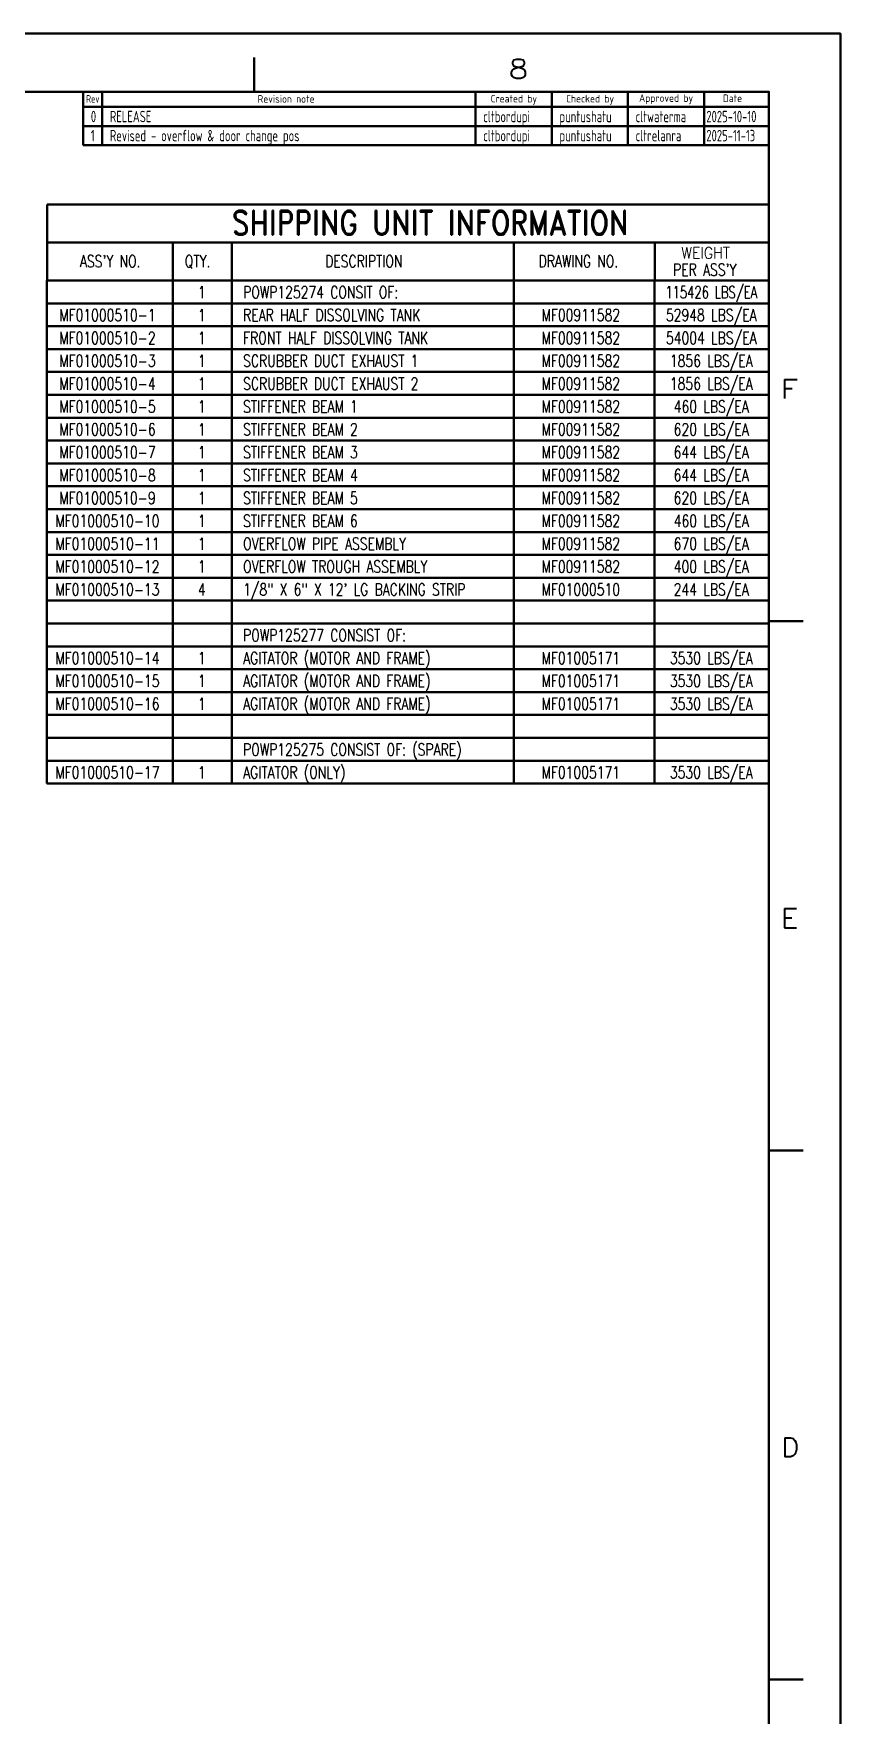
# Model space of a CAD drawing. Header units: inches. Extents: x 0 to 1408, y 0 to 1088.
# Drawn here: x 1141 to 1408, y 532 to 1088 of the extents above; entities that cross this region are included whole.
import ezdxf
from ezdxf.enums import TextEntityAlignment as Align

# ---------------------------------------------------------------- set-up
doc = ezdxf.new("R2010")
doc.units = ezdxf.units.IN
doc.header["$LTSCALE"] = 32
doc.header["$MEASUREMENT"] = 0
doc.linetypes.add('CENTER', pattern=[2, 1.25, -0.25, 0.25, -0.25])
doc.linetypes.add('CENTER2', pattern=[1.125, 0.75, -0.125, 0.125, -0.125])
for name, color, linetype, lineweight in [('AM_6', 140, 'Continuous', 35), ('AM_BOR', 255, 'Continuous', 50), ('Equipment-AM_0', 7, 'Continuous', 50), ('Equipment-AM_7', 142, 'CENTER', 25)]:
    doc.layers.add(name, color=color, linetype=linetype, lineweight=lineweight)
doc.layers.add('Valmet text', color=9, linetype='Continuous')
doc.styles.add('ACISOTS', font='isocp.shx', dxfattribs={"width": 0.75, "height": 1})
doc.styles.add('ROMAND', font='romand')
doc.styles.add('simplex', font='simplex.shx', dxfattribs={"width": 0.75})
doc.styles.get("Standard").update_dxf_attribs({"font": 'ROMANS.SHX', "width": 0.7})

# ---------------------------------------------------------------- blocks, each defined once
blk = doc.blocks.new('PE_FR_E')
at = {"layer": 'AM_BOR'}
for p, q in [((963.75, 848.35), (963.75, 857.35)), ((1098.85, 709.4), (1107.85, 709.4)), ((1098.85, 570.57), (1107.85, 570.57)), ((1098.85, 431.74), (1107.85, 431.74))]:
    blk.add_line(p, q, dxfattribs=at)
at = {"layer": 'AM_BOR', "color": 9}
blk.add_lwpolyline([(0, 0), (1117.6, 0), (1117.6, 863.6), (0, 863.6)], close=True, dxfattribs=at)
at = {"layer": 'AM_BOR'}
blk.add_lwpolyline([(18.75, 15.25), (1098.85, 15.25), (1098.85, 848.35), (18.75, 848.35)], close=True, dxfattribs=at)
at = {"layer": 'AM_BOR', "style": 'simplex'}
for s, width, p in [('8', 1.2, (1033.1, 851.85)), ('F', 1.203884, (1104.21, 767.82)), ('E', 1.148148, (1104.27, 628.99)), ('D', 1.033333, (1104.44, 490.16))]:
    blk.add_text(s, height=5, dxfattribs=dict(at, width=width)).set_placement(p, align=Align.CENTER)
at = {"layer": 'AM_BOR', "width": 0.9, "flags": 9}
blk.add_attdef('PENSTYLE', text='', height=1, dxfattribs=at).set_placement((1116.99, 0.33), align=Align.BOTTOM_RIGHT)
blk = doc.blocks.new('PE_REV')
at = {"layer": 'AM_BOR', "color": 7}
for p, q in [((-180, 0), (0, 0)), ((-180, 0), (-180, -14)), ((-175, 0), (-175, -14)), ((-77, 0), (-77, -14)), ((-57, 0), (-57, -14)), ((-37, 0), (-37, -14)), ((-17, 0), (-17, -14)), ((0, 0), (0, -14)), ((-180, -4), (0, -4)), ((-180, -9), (0, -9)), ((-180, -14), (0, -14))]:
    blk.add_line(p, q, dxfattribs=at)
at = {"layer": 'AM_BOR', "color": 9, "style": 'ACISOTS', "width": 0.75, "flags": 3}
blk.add_attdef('VERSION', (-15.06, -18.38), '', height=3, dxfattribs=at)
at = {"layer": 'Valmet text', "color": 9, "style": 'ACISOTS', "width": 0.8}
blk.add_text('Rev', height=2, dxfattribs=at).set_placement((-177.5, -2.88), align=Align.CENTER)
at = {"layer": 'Valmet text', "color": 9, "style": 'ACISOTS'}
for s, p in [('Revision note', (-126.75, -2.88)), ('Created by', (-66.96, -2.82)), ('Checked by', (-46.95, -2.82)), ('Approved by', (-27, -2.66)), ('Date', (-9.55, -2.71))]:
    blk.add_text(s, height=2, dxfattribs=at).set_placement(p, align=Align.CENTER)
at = {"layer": 'Valmet text', "color": 9, "style": 'ACISOTS', "width": 0.75}
for tag, p in [('REVF', (-178, -8)), ('REVNOTEF', (-173, -8)), ('REVDESF', (-75, -8)), ('REVCHEF', (-55, -8)), ('REVAPPF', (-35, -8)), ('REVDATEF', (-16.44, -8)), ('REVL', (-178, -13)), ('REVNOTEL', (-173, -13)), ('REVDESL', (-75, -13)), ('REVCHEL', (-55, -13)), ('REVAPPL', (-35, -13)), ('REVDATEL', (-16.44, -13))]:
    blk.add_attdef(tag, p, '', height=3, dxfattribs=at)
blk = doc.blocks.new('ship_list')
at = {"layer": 'AM_BOR'}
for p, q in [((-7.461, 0), (0, 0)), ((-7.461, 0), (-7.461, -0.787)), ((0, 0), (0, -0.787)), ((0, -0.394), (-7.461, -0.394)), ((-6.161, -0.394), (-6.161, -0.787)), ((-5.551, -0.394), (-5.551, -0.787)), ((-2.638, -0.394), (-2.638, -0.787)), ((-1.181, -0.394), (-1.181, -0.787)), ((0, -0.787), (-7.461, -0.787))]:
    blk.add_line(p, q, dxfattribs=at)
at = {"layer": 'AM_6'}
for s, height, style, width, p in [('SHIPPING UNIT INFORMATION', 0.25, 'ROMAND', 0.85, (-3.501, -0.315)), ('WEIGHT', 0.1181, 'simplex', 0.899061, (-0.654, -0.561)), ("ASS'Y NO.", 0.125, 'simplex', 0.75, (-6.808, -0.65)), ('QTY.', 0.125, 'simplex', 0.75, (-5.905, -0.65)), ('DESCRIPTION', 0.125, 'simplex', 0.75, (-4.187, -0.65)), ('DRAWING NO.', 0.125, 'simplex', 0.75, (-1.969, -0.65)), ("PER ASS'Y", 0.125, 'simplex', 0.75, (-0.663, -0.738))]:
    blk.add_text(s, height=height, dxfattribs=dict(at, style=style, width=width)).set_placement(p, align=Align.CENTER)
blk = doc.blocks.new('ship_list_1')
at = {"layer": 'AM_BOR'}
for p, q in [((-0.296, 0), (-0.296, -0.236)), ((1.004, 0), (1.004, -0.236)), ((1.614, 0), (1.614, -0.236)), ((4.528, 0), (4.528, -0.236)), ((5.984, 0), (5.984, -0.236)), ((7.165, 0), (7.165, -0.236)), ((7.165, -0.236), (-0.296, -0.236))]:
    blk.add_line(p, q, dxfattribs=at)
at = {"layer": 'AM_6', "style": 'simplex', "width": 0.75}
for tag, p in [('ASSY', (0.329, -0.183)), ('QTY', (1.304, -0.183)), ('DWGNO', (5.221, -0.183)), ('WGHT', (6.569, -0.183))]:
    blk.add_attdef(tag, text='', height=0.125, dxfattribs=at).set_placement(p, align=Align.CENTER)
blk.add_attdef('DESCRIPTION', (1.731, -0.183), '', height=0.125, dxfattribs=at)

msp = doc.modelspace()

# ---------------------------------------------------------------- block references
at = {"layer": 'Equipment-AM_0', "lineweight": 0, "xscale": 1.25984251968512, "yscale": 1.25984251968512, "zscale": 1.25984251968512}
msp.add_blockref('PE_FR_E', (0, 0), dxfattribs=at)
msp.add_blockref('PE_REV', (1384.377919, 1068.787369), dxfattribs=at).add_auto_attribs({'REVF': '0', 'REVNOTEF': 'RELEASE', 'REVDESF': 'cltbordupi', 'REVCHEF': 'puntushatu', 'REVAPPF': 'cltwaterma', 'REVDATEF': '2025-10-10', 'REVL': '1', 'REVNOTEL': 'Revised - overflow & door change pos', 'REVDESL': 'cltbordupi', 'REVCHEL': 'puntushatu', 'REVDATEL': '2025-11-13', 'REVAPPL': 'cltrelanra'})
at = {"layer": 'Equipment-AM_7', "linetype": 'CENTER2', "xscale": 32, "yscale": 32, "zscale": 32}
for name, p in [('ship_list', (1384.377919, 1031.565959)), ('ship_list_1', (1155.085116, 900.541375)), ('ship_list_1', (1155.085116, 862.745858))]:
    msp.add_blockref(name, p, dxfattribs=at)
at = {"layer": 'Equipment-AM_7', "linetype": 'CENTER2'}
ref = msp.add_blockref('ship_list_1', (1155.085116, 1006.368822), dxfattribs=dict(at, xscale=32, yscale=32, zscale=32))
ref.add_attrib('QTY', '1', dxfattribs={"layer": 'AM_6', "height": 4, "style": 'simplex', "width": 0.75}).set_placement((1196.824662, 1000.509576), align=Align.CENTER)
ref.add_attrib('DESCRIPTION', 'POWP125274 CONSIT OF:', (1210.487933, 1000.509576), dxfattribs={"layer": 'AM_6', "height": 4, "style": 'simplex', "width": 0.75})
ref.add_attrib('WGHT', '115426 LBS/EA', dxfattribs={"layer": 'AM_6', "height": 4, "style": 'simplex', "width": 0.7}).set_placement((1365.299221, 1000.509576), align=Align.CENTER)
at = {"layer": 'Equipment-AM_7', "linetype": 'CENTER2', "xscale": 32, "yscale": 32, "zscale": 32}
for p, values in [((1155.085116, 998.809719), {'ASSY': 'MF01000510-1', 'QTY': '1', 'DESCRIPTION': 'REAR HALF DISSOLVING TANK', 'DWGNO': 'MF00911582', 'WGHT': '52948 LBS/EA'}), ((1155.085116, 991.250615), {'ASSY': 'MF01000510-2', 'QTY': '1', 'DESCRIPTION': 'FRONT HALF DISSOLVING TANK', 'DWGNO': 'MF00911582', 'WGHT': '54004 LBS/EA'}), ((1155.085116, 983.691512), {'ASSY': 'MF01000510-3', 'QTY': '1', 'DESCRIPTION': 'SCRUBBER DUCT EXHAUST 1', 'DWGNO': 'MF00911582', 'WGHT': '1856 LBS/EA'}), ((1155.085116, 976.132409), {'ASSY': 'MF01000510-4', 'QTY': '1', 'DESCRIPTION': 'SCRUBBER DUCT EXHAUST 2', 'DWGNO': 'MF00911582', 'WGHT': '1856 LBS/EA'}), ((1155.085116, 968.573305), {'ASSY': 'MF01000510-5', 'QTY': '1', 'DESCRIPTION': 'STIFFENER BEAM 1', 'DWGNO': 'MF00911582', 'WGHT': '460 LBS/EA'}), ((1155.085116, 961.014202), {'ASSY': 'MF01000510-6', 'QTY': '1', 'DESCRIPTION': 'STIFFENER BEAM 2', 'DWGNO': 'MF00911582', 'WGHT': '620 LBS/EA'}), ((1155.085116, 953.455098), {'ASSY': 'MF01000510-7', 'QTY': '1', 'DESCRIPTION': 'STIFFENER BEAM 3', 'DWGNO': 'MF00911582', 'WGHT': '644 LBS/EA'}), ((1155.085116, 945.895995), {'ASSY': 'MF01000510-8', 'QTY': '1', 'DESCRIPTION': 'STIFFENER BEAM 4', 'DWGNO': 'MF00911582', 'WGHT': '644 LBS/EA'}), ((1155.085116, 938.336892), {'ASSY': 'MF01000510-9', 'QTY': '1', 'DESCRIPTION': 'STIFFENER BEAM 5', 'DWGNO': 'MF00911582', 'WGHT': '620 LBS/EA'}), ((1155.085116, 930.777788), {'ASSY': 'MF01000510-10', 'QTY': '1', 'DESCRIPTION': 'STIFFENER BEAM 6', 'DWGNO': 'MF00911582', 'WGHT': '460 LBS/EA'}), ((1155.085116, 923.218685), {'ASSY': 'MF01000510-11', 'QTY': '1', 'DESCRIPTION': 'OVERFLOW PIPE ASSEMBLY', 'DWGNO': 'MF00911582', 'WGHT': '670 LBS/EA'}), ((1155.085116, 915.659581), {'ASSY': 'MF01000510-12', 'QTY': '1', 'DESCRIPTION': 'OVERFLOW TROUGH ASSEMBLY', 'DWGNO': 'MF00911582', 'WGHT': '400 LBS/EA'}), ((1155.085116, 908.100478), {'ASSY': 'MF01000510-13', 'QTY': '4', 'DESCRIPTION': '1/8" X 6" X 12\' LG BACKING STRIP', 'DWGNO': 'MF01000510', 'WGHT': '244 LBS/EA'}), ((1155.085116, 892.982271), {'DESCRIPTION': 'POWP125277 CONSIST OF:'}), ((1155.085116, 885.423168), {'ASSY': 'MF01000510-14', 'QTY': '1', 'DESCRIPTION': 'AGITATOR (MOTOR AND FRAME)', 'DWGNO': 'MF01005171', 'WGHT': '3530 LBS/EA'}), ((1155.085116, 877.864064), {'ASSY': 'MF01000510-15', 'QTY': '1', 'DESCRIPTION': 'AGITATOR (MOTOR AND FRAME)', 'DWGNO': 'MF01005171', 'WGHT': '3530 LBS/EA'}), ((1155.085116, 870.304961), {'ASSY': 'MF01000510-16', 'QTY': '1', 'DESCRIPTION': 'AGITATOR (MOTOR AND FRAME)', 'DWGNO': 'MF01005171', 'WGHT': '3530 LBS/EA'}), ((1155.085116, 855.186754), {'DESCRIPTION': 'POWP125275 CONSIST OF: (SPARE)'}), ((1155.085116, 847.627651), {'ASSY': 'MF01000510-17', 'QTY': '1', 'DESCRIPTION': 'AGITATOR (ONLY)', 'DWGNO': 'MF01005171', 'WGHT': '3530 LBS/EA'})]:
    msp.add_blockref('ship_list_1', p, dxfattribs=at).add_auto_attribs(values)

doc.saveas('drawing.dxf')
